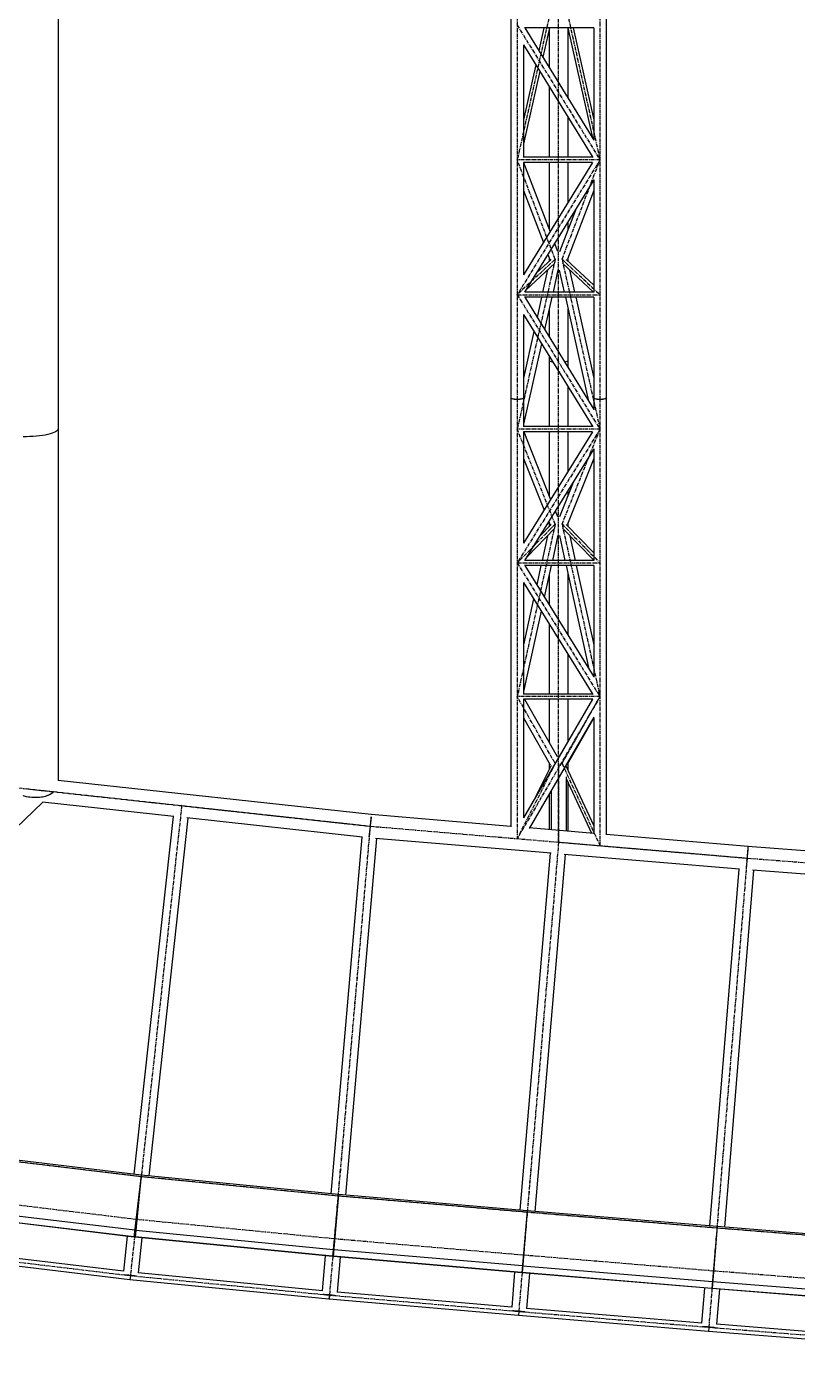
# Model space of a CAD drawing. Header units: millimetres. Extents: x 5143 to 30813, y 232 to 21408.
# Drawn here: x 12377 to 14055, y 361 to 3234 of the extents above; entities that cross this region are included whole.
import ezdxf

# ---------------------------------------------------------------- set-up
doc = ezdxf.new("R2010")
doc.units = ezdxf.units.MM
doc.header["$LTSCALE"] = 0.25
doc.linetypes.add('CENTER', pattern=[50.8, 31.75, -6.35, 6.35, -6.35])
doc.linetypes.add('XKITLINE00', pattern=[0])

msp = doc.modelspace()

# ---------------------------------------------------------------- linework, layer by layer
at = {"color": 8, "linetype": 'XKITLINE00'}
for p, q in [((12446.2, 3985.7), (12446.2, 2357.8)), ((13431.3, 3598.6), (13431.3, 2425.1)), ((13638.6, 3598.6), (13638.6, 2425.1)), ((13611.5, 3231.1), (13460.6, 3231.1)), ((13461.3, 3231.1), (13611.3, 2986.5)), ((13503.2, 3231.1), (13492.1, 3181)), ((13514.9, 3231.1), (13500.6, 3167)), ((13514.7, 3230.2), (13514.7, 3144.1)), ((13555.1, 3231.1), (13608.5, 2991.1)), ((13555.3, 3230.2), (13555.3, 3077.9)), ((13566.8, 3231.1), (13611.3, 3030.9)), ((13611.3, 3231.1), (13611.3, 2986.2)), ((13458.5, 3193.8), (13609.1, 2948.3)), ((13458.6, 3193.5), (13458.6, 2948.9)), ((13485.2, 3150.2), (13458.6, 3030.9)), ((13493.8, 3136.3), (13458.6, 2978.4)), ((13514.7, 3102.2), (13514.7, 2949)), ((13555.3, 3036), (13555.3, 2949)), ((13609, 2937.6), (13458.5, 2937.6)), ((13608.7, 2949), (13458.6, 2949)), ((13608.7, 2937.6), (13458.6, 2693.1)), ((13458.6, 2937.6), (13458.6, 2693)), ((13458.9, 2937.6), (13516.3, 2787.1)), ((13514.7, 2937.6), (13514.7, 2791.4)), ((13555.3, 2937.6), (13555.3, 2850.7)), ((13458.6, 2876.9), (13501.9, 2763.6)), ((13611.4, 2900.2), (13461.1, 2655.3)), ((13611.3, 2876.9), (13554.2, 2727.1)), ((13611.3, 2900.2), (13611.3, 2655.4)), ((13572.9, 2837.5), (13537, 2743.6)), ((13555.3, 2808.8), (13555.3, 2791.4)), ((13526.2, 2761.3), (13532.6, 2744.5)), ((13511.7, 2737.8), (13516, 2726.7)), ((13514.7, 2730), (13514.7, 2723)), ((13555.3, 2730), (13555.3, 2723)), ((13526.6, 2718.6), (13463.9, 2659.8)), ((13518.9, 2726.9), (13486.4, 2696.5)), ((13511.1, 2704), (13500.3, 2655.6)), ((13533.6, 2704.2), (13522.8, 2655.6)), ((13536.5, 2703.6), (13547.2, 2655.6)), ((13610.6, 2655.6), (13543.3, 2718.6)), ((13611.3, 2670.5), (13551.1, 2726.9)), ((13558.9, 2704), (13569.7, 2655.6)), ((13611.5, 2644.3), (13460.6, 2644.3)), ((13611.3, 2655.6), (13461.3, 2655.6)), ((13461.3, 2644.3), (13611.3, 2400.2)), ((13497.8, 2644.3), (13488.1, 2600.7)), ((13520.2, 2644.3), (13504.6, 2574)), ((13549.8, 2644.3), (13600.1, 2418.6)), ((13572.2, 2644.3), (13611.3, 2468.6)), ((13611.3, 2644.3), (13611.3, 2425.1)), ((13514.7, 2619.5), (13514.7, 2557.5)), ((13555.3, 2619.5), (13555.3, 2506.8)), ((13458.5, 2607.1), (13609.1, 2362.1)), ((13458.6, 2606.8), (13458.6, 2425.1)), ((13481.3, 2570.1), (13458.6, 2468.6)), ((13497.7, 2543.3), (13458.6, 2368)), ((13514.7, 2515.7), (13514.7, 2506.8)), ((13514.7, 2506.8), (13515, 2506)), ((13514.7, 2506.8), (13514.7, 2362.8)), ((13514.7, 2506.8), (13515, 2506)), ((13515.9, 2505.2), (13515, 2506)), ((13515.9, 2505.3), (13515, 2506)), ((13517.4, 2504.6), (13515.9, 2505.3)), ((13517.4, 2504.5), (13515.9, 2505.2)), ((13519.4, 2503.9), (13517.4, 2504.6)), ((13519.4, 2503.8), (13517.4, 2504.5)), ((13521.9, 2503.4), (13519.4, 2503.9)), ((13521.9, 2503.3), (13519.4, 2503.8)), ((13522.3, 2503.3), (13521.9, 2503.4)), ((13522.4, 2503.2), (13521.9, 2503.3)), ((13550.5, 2503.9), (13548, 2503.4)), ((13550.5, 2503.8), (13548, 2503.3)), ((13548, 2503.4), (13548, 2503.4)), ((13548, 2503.3), (13548, 2503.3)), ((13552.6, 2504.6), (13550.5, 2503.9)), ((13552.6, 2504.5), (13550.5, 2503.8)), ((13554.1, 2505.3), (13552.6, 2504.6)), ((13554.1, 2505.2), (13552.6, 2504.5)), ((13555, 2506), (13554.1, 2505.2)), ((13555, 2506), (13554.1, 2505.3)), ((13555.3, 2506.8), (13555, 2506)), ((13555.3, 2506.8), (13555, 2506)), ((13555.3, 2506.8), (13555.3, 2491.4)), ((13555.3, 2449.6), (13555.3, 2362.8)), ((13431.3, 2425.1), (13431.3, 1491.9)), ((13431.3, 2425.1), (13431.7, 2424.3)), ((13431.3, 2425.1), (13431.7, 2424.4)), ((13432.7, 2423.8), (13431.7, 2424.4)), ((13432.7, 2423.6), (13431.7, 2424.3)), ((13434.3, 2423.2), (13432.7, 2423.8)), ((13434.3, 2423), (13432.7, 2423.6)), ((13436.5, 2422.7), (13434.3, 2423.2)), ((13436.5, 2422.5), (13434.3, 2423)), ((13434.8, 2423.1), (13434.7, 2423.1)), ((13436.9, 2422.6), (13434.8, 2423.1)), ((13439.1, 2422.4), (13436.5, 2422.7)), ((13439.1, 2422.1), (13436.5, 2422.5)), ((13439.3, 2422.2), (13436.9, 2422.6)), ((13442, 2422.1), (13439.1, 2422.4)), ((13442, 2421.8), (13439.1, 2422.1)), ((13442.1, 2422), (13439.3, 2422.2)), ((13445, 2422.1), (13442, 2422.1)), ((13445, 2421.7), (13442, 2421.8)), ((13445, 2421.9), (13442.1, 2422)), ((13448, 2422.1), (13445, 2422.1)), ((13447.9, 2422), (13445, 2421.9)), ((13448, 2421.8), (13445, 2421.7)), ((13450.7, 2422.2), (13447.9, 2422)), ((13450.9, 2422.4), (13448, 2422.1)), ((13450.9, 2422.1), (13448, 2421.8)), ((13453.1, 2422.6), (13450.7, 2422.2)), ((13453.5, 2422.7), (13450.9, 2422.4)), ((13453.5, 2422.5), (13450.9, 2422.1)), ((13455.2, 2423.1), (13453.1, 2422.6)), ((13455.7, 2423.2), (13453.5, 2422.7)), ((13455.7, 2423), (13453.5, 2422.5)), ((13455.3, 2423.1), (13455.2, 2423.1)), ((13457.3, 2423.8), (13455.7, 2423.2)), ((13457.3, 2423.6), (13455.7, 2423)), ((13458.3, 2424.4), (13457.3, 2423.8)), ((13458.3, 2424.3), (13457.3, 2423.6)), ((13458.6, 2425.1), (13458.3, 2424.3)), ((13458.6, 2425.1), (13458.3, 2424.4)), ((13458.6, 2425.1), (13458.6, 2362.6)), ((13611.3, 2425.1), (13611.3, 2399.6)), ((13611.3, 2425.1), (13611.7, 2424.3)), ((13611.3, 2425.1), (13611.7, 2424.4)), ((13612.7, 2423.8), (13611.7, 2424.4)), ((13612.7, 2423.6), (13611.7, 2424.3)), ((13614.3, 2423.2), (13612.7, 2423.8)), ((13614.3, 2423), (13612.7, 2423.6)), ((13616.5, 2422.7), (13614.3, 2423.2)), ((13616.5, 2422.5), (13614.3, 2423)), ((13614.8, 2423.1), (13614.6, 2423.1)), ((13616.9, 2422.6), (13614.8, 2423.1)), ((13619.1, 2422.4), (13616.5, 2422.7)), ((13619.1, 2422.1), (13616.5, 2422.5)), ((13619.3, 2422.2), (13616.9, 2422.6)), ((13622, 2422.2), (13619.1, 2422.4)), ((13622, 2421.8), (13619.1, 2422.1)), ((13622.1, 2422), (13619.3, 2422.2)), ((13625, 2422.1), (13622, 2422.2)), ((13625, 2421.7), (13622, 2421.8)), ((13625, 2421.9), (13622.1, 2422)), ((13628, 2422.2), (13625, 2422.1)), ((13627.9, 2422), (13625, 2421.9)), ((13628, 2421.8), (13625, 2421.7)), ((13630.7, 2422.2), (13627.9, 2422)), ((13630.9, 2422.4), (13628, 2422.2)), ((13630.9, 2422.1), (13628, 2421.8)), ((13633.1, 2422.6), (13630.7, 2422.2)), ((13633.5, 2422.7), (13630.9, 2422.4)), ((13633.5, 2422.5), (13630.9, 2422.1)), ((13635.2, 2423.1), (13633.1, 2422.6)), ((13635.7, 2423.2), (13633.5, 2422.7)), ((13635.7, 2423), (13633.5, 2422.5)), ((13635.4, 2423.1), (13635.2, 2423.1)), ((13637.3, 2423.8), (13635.7, 2423.2)), ((13637.3, 2423.6), (13635.7, 2423)), ((13638.3, 2424.4), (13637.3, 2423.8)), ((13638.3, 2424.3), (13637.3, 2423.6)), ((13638.6, 2425.1), (13638.3, 2424.3)), ((13638.6, 2425.1), (13638.3, 2424.4)), ((13638.6, 2425.1), (13638.6, 1474.4)), ((12445.8, 2356.1), (12444.7, 2354.5)), ((12445.8, 2356.1), (12444.7, 2354.5)), ((12446.2, 2357.8), (12445.8, 2356.1)), ((12446.2, 2357.8), (12445.8, 2356.1)), ((12446.2, 2357.8), (12446.2, 1592.9)), ((13608.6, 2362.8), (13458.6, 2362.8)), ((12377.5, 2340.9), (12370, 2340.8)), ((12377.5, 2340.8), (12370, 2340.8)), ((12384.9, 2341.1), (12377.5, 2340.8)), ((12384.9, 2341.1), (12377.5, 2340.9)), ((12392.1, 2341.5), (12384.9, 2341.1)), ((12392.1, 2341.5), (12384.9, 2341.1)), ((12399.2, 2342.1), (12392.1, 2341.5)), ((12399.2, 2342.1), (12392.1, 2341.5)), ((12405.9, 2342.8), (12399.2, 2342.1)), ((12405.9, 2342.8), (12399.2, 2342.1)), ((12412.3, 2343.6), (12405.9, 2342.8)), ((12412.3, 2343.6), (12405.9, 2342.8)), ((12418.3, 2344.6), (12412.3, 2343.6)), ((12418.3, 2344.6), (12412.3, 2343.6)), ((12423.9, 2345.8), (12418.3, 2344.6)), ((12423.9, 2345.7), (12418.3, 2344.6)), ((12428.9, 2347), (12423.9, 2345.7)), ((12428.9, 2347), (12423.9, 2345.8)), ((12433.4, 2348.3), (12428.9, 2347)), ((12433.4, 2348.3), (12428.9, 2347)), ((12437.2, 2349.8), (12433.4, 2348.3)), ((12437.2, 2349.8), (12433.4, 2348.3)), ((12440.4, 2351.3), (12437.2, 2349.8)), ((12442.9, 2352.8), (12440.4, 2351.3)), ((12444.7, 2354.5), (12442.9, 2352.8)), ((12444.7, 2354.5), (12442.9, 2352.8)), ((13609, 2351.4), (13458.5, 2351.4)), ((13458.6, 2351.4), (13458.6, 2108.9)), ((13608.6, 2351.4), (13458.6, 2109)), ((13459.1, 2351.4), (13517.7, 2204.5)), ((13514.7, 2351.4), (13514.7, 2212.2)), ((13555.3, 2351.4), (13555.3, 2265.2)), ((13611.4, 2314.3), (13461.1, 2071.4)), ((13611.3, 2314.2), (13611.3, 2071.5)), ((13458.6, 2293.5), (13503.4, 2181.4)), ((13611.3, 2293.5), (13554.2, 2150.3)), ((13568.2, 2244.6), (13537.1, 2166.7)), ((13555.3, 2223.7), (13555.3, 2212.2)), ((13513.5, 2156.1), (13516, 2149.9)), ((13527.8, 2179.3), (13532.5, 2167.6)), ((13526.8, 2141.8), (13466.3, 2079.8)), ((13518.7, 2149.8), (13493.9, 2124.4)), ((13514.7, 2153.2), (13514.7, 2145.7)), ((13515.4, 2146.5), (13515.3, 2146.4)), ((13533.5, 2126.7), (13521.4, 2071.8)), ((13543.1, 2141.9), (13611.3, 2072)), ((13551.3, 2149.8), (13611.3, 2088.3)), ((13554.5, 2147), (13554.6, 2146.4)), ((13555.3, 2153.2), (13555.3, 2145.7)), ((13510.7, 2125.3), (13499, 2071.8)), ((13536.7, 2126.1), (13548.6, 2071.8)), ((13559.3, 2125.3), (13571, 2071.8)), ((13611.3, 2071.8), (13461.4, 2071.8)), ((13611.5, 2060.5), (13460.6, 2060.5)), ((13461.4, 2060.5), (13611.3, 1818.1)), ((13496.5, 2060.5), (13487.3, 2018.6)), ((13518.9, 2060.5), (13503.8, 1991.9)), ((13514.7, 2041.4), (13514.7, 1974.3)), ((13551.1, 2060.5), (13600.5, 1835.6)), ((13555.3, 2041.4), (13555.3, 1908.7)), ((13573.5, 2060.5), (13611.3, 1888.3)), ((13611.3, 2060.5), (13611.3, 1817.7)), ((13458.4, 2023.6), (13609.1, 1780.1)), ((13458.6, 2023.3), (13458.6, 1780.7)), ((13480.5, 1987.9), (13458.6, 1888.3)), ((13497.1, 1961.2), (13458.6, 1786.3)), ((13514.7, 1932.7), (13514.7, 1780.9)), ((13555.3, 1867.1), (13555.3, 1780.9)), ((13609.4, 1769.5), (13458.5, 1769.5)), ((13608.6, 1780.9), (13458.6, 1780.9)), ((13458.6, 1769.5), (13458.6, 1511.1)), ((13609, 1769.5), (13458.6, 1511.3)), ((13460.8, 1769.5), (13531.6, 1644.7)), ((13514.7, 1769.5), (13514.7, 1674.5)), ((13555.3, 1769.5), (13555.3, 1677.3)), ((13458.6, 1729), (13516.5, 1627)), ((13611.4, 1730.2), (13470.6, 1488.3)), ((13611.3, 1729), (13553.8, 1627.4)), ((13611.3, 1730), (13611.3, 1476.6)), ((13518.9, 1625.3), (13479.3, 1546.8)), ((13514.7, 1630.1), (13514.7, 1617)), ((13551, 1624.8), (13611.3, 1494.1)), ((13555.3, 1630.1), (13555.3, 1615.6)), ((13127.4, 1518.5), (12446, 1592.9)), ((13551.1, 1601), (13551.1, 1482.6)), ((13551.1, 1597.4), (13606.2, 1478)), ((13555.3, 1588.4), (13555.3, 1482.3)), ((12377.5, 1557.4), (12370, 1559.1)), ((12384.9, 1556.2), (12377.5, 1557.4)), ((12384.2, 1556.3), (12381.7, 1556.7)), ((12384.4, 1556.3), (12384.2, 1556.3)), ((12392.1, 1555.5), (12384.9, 1556.2)), ((12391.5, 1555.6), (12389.1, 1555.8)), ((12391.7, 1555.6), (12391.5, 1555.6)), ((12399.2, 1555.4), (12392.1, 1555.5)), ((12398.5, 1555.4), (12396.3, 1555.5)), ((12398.7, 1555.4), (12398.5, 1555.4)), ((12405.9, 1555.8), (12399.2, 1555.4)), ((12405.3, 1555.7), (12403.2, 1555.6)), ((12405.5, 1555.7), (12405.3, 1555.7)), ((12412.3, 1556.6), (12405.9, 1555.8)), ((12411.8, 1556.5), (12409.8, 1556.3)), ((12411.9, 1556.6), (12411.8, 1556.5)), ((12418.3, 1558), (12412.3, 1556.6)), ((12417.8, 1557.9), (12415.9, 1557.5)), ((12418, 1557.9), (12417.8, 1557.9)), ((12423.9, 1559.9), (12418.3, 1558)), ((12423.4, 1559.7), (12421.6, 1559.2)), ((12423.5, 1559.8), (12423.4, 1559.7)), ((12428.9, 1562.3), (12423.9, 1559.9)), ((12428.5, 1562.1), (12426.8, 1561.3)), ((12428.6, 1562.1), (12428.5, 1562.1)), ((12433, 1564.9), (12428.9, 1562.3)), ((12433, 1564.8), (12431.5, 1563.9)), ((12433.1, 1564.9), (12433, 1564.8)), ((12433.4, 1565.1), (12433.1, 1564.9)), ((12437.2, 1568.4), (12433.4, 1565.1)), ((12436.9, 1568.1), (12435.6, 1567)), ((12436.9, 1568.1), (12436.1, 1567.3)), ((12437, 1568.2), (12436.9, 1568.1)), ((12437.6, 1568.9), (12437.2, 1568.4)), ((13514.7, 1564.1), (13514.7, 1485.7)), ((13518.9, 1571.2), (13518.9, 1485.4)), ((12413.1, 1545.4), (12302.8, 1440.2)), ((12698.1, 1514.3), (12411.9, 1545.5)), ((12696.2, 1514.5), (12611.2, 735.7)), ((12696.2, 1514.5), (12611.2, 735.7)), ((12728.3, 1511), (12643.3, 732.2)), ((12728.3, 1511), (12643.3, 732.2)), ((13108.6, 1469.5), (12726.3, 1511.2)), ((13125.8, 1501.1), (13125, 1493.3)), ((13125.3, 1497.2), (13125, 1493.3)), ((13125.7, 1501.1), (13125.3, 1497.2)), ((13126, 1504.8), (13125.7, 1501.1)), ((13126.2, 1504.7), (13125.8, 1501.1)), ((13126.3, 1508.1), (13126, 1504.8)), ((13126.6, 1508.1), (13126.2, 1504.7)), ((13126.5, 1511.2), (13126.3, 1508.1)), ((13126.7, 1513.7), (13126.5, 1511.2)), ((13126.9, 1511.1), (13126.6, 1508.1)), ((13127.2, 1513.7), (13126.9, 1511.1)), ((13431.3, 1492.8), (13127.4, 1518.5)), ((13106.8, 1469.7), (13039.3, 693.3)), ((13106.7, 1469.7), (13039.3, 693.4)), ((13138.8, 1466.6), (13071.4, 690.4)), ((13138.9, 1466.6), (13071.4, 690.4)), ((13125, 1493.3), (13122.4, 1469.9)), ((13125, 1493.3), (13123, 1469.9)), ((13124.6, 1488.6), (13124.5, 1488.6)), ((13124.6, 1488.5), (13124.5, 1488.5)), ((13518.7, 1434.4), (13137, 1466.8)), ((13611.3, 1477.5), (13471.2, 1489.4)), ((13947.1, 1449.1), (13638.6, 1475.2)), ((13946.9, 1446.3), (13943, 1400.4)), ((13946.4, 1441.7), (13945.9, 1435.3)), ((13946.9, 1447.8), (13946.4, 1441.7)), ((14766.9, 1385.9), (13946.9, 1449.1)), ((13946.9, 1449.1), (13946.9, 1448.8)), ((13946.9, 1448.8), (13946.9, 1447.8)), ((13947, 1447.8), (13946.9, 1446.3)), ((13947.1, 1448.8), (13947, 1447.8)), ((13947.1, 1449.1), (13947.1, 1448.8)), ((13516.8, 1434.6), (13450.8, 657.6)), ((13516.8, 1434.6), (13450.9, 657.6)), ((13548.9, 1431.8), (13483, 654.9)), ((13548.9, 1431.8), (13483, 654.9)), ((13928.8, 1399.6), (13547, 1432)), ((13945.9, 1435.3), (13943.2, 1400.3)), ((13944.6, 1419.1), (13944.6, 1419.1)), ((13944.6, 1418.9), (13944.6, 1419)), ((13926.9, 1399.8), (13863.5, 623.2)), ((13926.8, 1399.8), (13863.5, 623.2)), ((13959, 1397.2), (13895.7, 620.6)), ((13959, 1397.2), (13895.7, 620.6)), ((14338.8, 1367.9), (13957.1, 1397.3)), ((12626.8, 730.4), (12202.3, 781.4)), ((12627.2, 733.7), (12202.7, 784.8)), ((12627.2, 733.6), (12202.8, 784.6)), ((12627.2, 733.7), (12611.1, 599.2)), ((12627.2, 733.7), (12613.9, 598.9)), ((13056.2, 688.3), (12626.8, 730.4)), ((13056.5, 691.7), (12627.2, 733.7)), ((12627.2, 733.6), (12627.2, 733.6)), ((13056.5, 691.5), (12627.2, 733.6)), ((13056.5, 691.7), (13043.3, 556.8)), ((13056.5, 691.7), (13044.8, 556.7)), ((13466.9, 656.2), (13056.5, 691.7)), ((13056.5, 691.5), (13056.5, 691.5)), ((13466.9, 656.1), (13056.5, 691.5)), ((12612.8, 614), (12188.3, 665)), ((13466.6, 652.9), (13056.2, 688.3)), ((12611.1, 599.2), (12186.5, 650.2)), ((12611.1, 599.7), (12186.6, 650.7)), ((13466.9, 656.2), (13455.3, 521.3)), ((13466.9, 656.2), (13455.7, 521.2)), ((13879.3, 618.5), (13466.6, 652.9)), ((13879.6, 621.9), (13466.9, 656.2)), ((13466.9, 656.1), (13466.9, 656.1)), ((13879.6, 621.8), (13466.9, 656.1)), ((13466.9, 656.1), (13466.9, 656.1)), ((13044.7, 571.6), (12615.4, 613.7)), ((13879.6, 621.9), (13868.4, 486.9)), ((13879.6, 621.9), (13868.8, 486.8)), ((14290.9, 585.5), (13879.3, 618.5)), ((14291.1, 588.9), (13879.6, 621.9)), ((14291.1, 588.8), (13879.6, 621.8)), ((12596.5, 601), (12588.2, 524.8)), ((13043.3, 556.8), (12613.9, 598.9)), ((13043.3, 557.3), (12614, 599.4)), ((12628.6, 597.5), (12620.3, 521.3)), ((12602.3, 506.2), (12172, 557.9)), ((12588.2, 524.8), (12190, 572.7)), ((13027.5, 558.4), (13020.9, 482.1)), ((13455.3, 521.3), (13044.8, 556.7)), ((13455.3, 521.7), (13044.9, 557.2)), ((13456.5, 536.1), (13046.1, 571.5)), ((13059.7, 555.4), (13053.1, 479.1)), ((13021, 482.1), (12620.2, 521.3)), ((13439.4, 522.6), (13432.9, 446.3)), ((13868.4, 487.4), (13455.7, 521.7)), ((13868.4, 486.9), (13455.7, 521.2)), ((13869.6, 501.7), (13456.9, 536)), ((13471.6, 519.9), (13465.1, 443.6)), ((12590, 516.6), (12589.7, 516.6)), ((12592, 516.5), (12590, 516.6)), ((12590.5, 516.5), (12590.3, 516.5)), ((12592.4, 516.4), (12590.5, 516.5)), ((12594.5, 516.4), (12592, 516.5)), ((12594.8, 516.3), (12592.4, 516.4)), ((12597.2, 516.1), (12594.5, 516.4)), ((12597.5, 516.1), (12594.8, 516.3)), ((12600.3, 515.9), (12597.2, 516.1)), ((12600.4, 515.8), (12597.5, 516.1)), ((12603.4, 515.6), (12600.3, 515.9)), ((12603.4, 515.5), (12600.4, 515.8)), ((12603.4, 515.5), (12602.3, 506.2)), ((12603.4, 515.5), (12602.5, 506.2)), ((13035.4, 463.8), (12602.5, 506.2)), ((12606.5, 515.2), (12603.4, 515.6)), ((12606.4, 515.2), (12603.4, 515.5)), ((12609.3, 514.8), (12606.4, 515.2)), ((12609.5, 514.8), (12606.5, 515.2)), ((12612, 514.4), (12609.3, 514.8)), ((12612.3, 514.4), (12609.5, 514.8)), ((12614.3, 514), (12612, 514.4)), ((12614.7, 514), (12612.3, 514.4)), ((12616.2, 513.7), (12614.3, 514)), ((12616.7, 513.6), (12614.7, 514)), ((12616.4, 513.6), (12616.2, 513.7)), ((12617, 513.6), (12616.7, 513.6)), ((14281.5, 468.6), (13870, 501.7)), ((13022.9, 473.8), (13022.6, 473.8)), ((13024.9, 473.8), (13022.9, 473.8)), ((13023.4, 473.8), (13023.2, 473.8)), ((13025.3, 473.8), (13023.4, 473.8)), ((13027.4, 473.7), (13024.9, 473.8)), ((13027.7, 473.7), (13025.3, 473.8)), ((13030.2, 473.6), (13027.4, 473.7)), ((13030.4, 473.5), (13027.7, 473.7)), ((13033.2, 473.4), (13030.2, 473.6)), ((13033.3, 473.3), (13030.4, 473.5)), ((13036.3, 473.1), (13033.2, 473.4)), ((13036.3, 473.1), (13033.3, 473.3)), ((13036.4, 473.1), (13035.4, 463.8)), ((13036.3, 473.1), (13035.5, 463.7)), ((13447.6, 428.2), (13035.5, 463.7)), ((13039.5, 472.8), (13036.3, 473.1)), ((13039.4, 472.8), (13036.3, 473.1)), ((13042.3, 472.5), (13039.4, 472.8)), ((13042.5, 472.5), (13039.5, 472.8)), ((13045, 472.2), (13042.3, 472.5)), ((13045.3, 472.2), (13042.5, 472.5)), ((13047.3, 471.8), (13045, 472.2)), ((13047.7, 471.8), (13045.3, 472.2)), ((13049.2, 471.5), (13047.3, 471.8)), ((13049.7, 471.5), (13047.7, 471.8)), ((13049.4, 471.5), (13049.2, 471.5)), ((13050, 471.4), (13049.7, 471.5)), ((13433, 446.3), (13053, 479.1)), ((13852.5, 488.2), (13846.2, 411.9)), ((14280.3, 454.3), (13868.8, 487.3)), ((14280.3, 453.8), (13868.8, 486.8)), ((13884.7, 485.6), (13878.4, 409.2)), ((13435, 438.2), (13434.6, 438.2)), ((13437, 438.2), (13435, 438.2)), ((13435.4, 438.2), (13435.2, 438.2)), ((13437.4, 438.2), (13435.4, 438.2)), ((13439.4, 438.1), (13437, 438.2)), ((13439.7, 438.1), (13437.4, 438.2)), ((13442.2, 438), (13439.4, 438.1)), ((13442.4, 437.9), (13439.7, 438.1)), ((13445.2, 437.8), (13442.2, 438)), ((13445.3, 437.8), (13442.4, 437.9)), ((13448.4, 437.6), (13445.2, 437.8)), ((13448.4, 437.5), (13445.3, 437.8)), ((13448.4, 437.5), (13447.6, 428.2)), ((13448.4, 437.5), (13447.6, 428.2)), ((13451.5, 437.3), (13448.4, 437.6)), ((13451.4, 437.2), (13448.4, 437.5)), ((13454.3, 436.9), (13451.4, 437.2)), ((13454.5, 437), (13451.5, 437.3)), ((13457, 436.6), (13454.3, 436.9)), ((13457.3, 436.6), (13454.5, 437)), ((13459.3, 436.3), (13457, 436.6)), ((13459.7, 436.3), (13457.3, 436.6)), ((13461.3, 436), (13459.3, 436.3)), ((13461.7, 436), (13459.7, 436.3)), ((13461.4, 436), (13461.3, 436)), ((13462.1, 435.9), (13461.7, 436)), ((13846.3, 411.9), (13465, 443.6)), ((13861, 393.8), (13447.6, 428.2)), ((13848.3, 403.8), (13848, 403.8)), ((13850.3, 403.8), (13848.3, 403.8)), ((13848.8, 403.7), (13848.6, 403.7)), ((13850.7, 403.7), (13848.8, 403.7)), ((13852.8, 403.7), (13850.3, 403.8)), ((13853.1, 403.7), (13850.7, 403.7)), ((13855.6, 403.6), (13852.8, 403.7)), ((13855.8, 403.5), (13853.1, 403.7)), ((13858.6, 403.4), (13855.6, 403.6)), ((13858.7, 403.4), (13855.8, 403.5)), ((13861.7, 403.2), (13858.6, 403.4)), ((13861.7, 403.1), (13858.7, 403.4)), ((13864.9, 402.9), (13861.7, 403.2)), ((13864.8, 402.9), (13861.7, 403.1)), ((13861.7, 403.1), (13861.7, 402.2)), ((13861.7, 403.1), (13861.7, 402.2)), ((13867.7, 402.6), (13864.8, 402.9)), ((13867.9, 402.6), (13864.9, 402.9)), ((13870.4, 402.3), (13867.7, 402.6)), ((13870.7, 402.3), (13867.9, 402.6)), ((13872.7, 401.9), (13870.4, 402.3)), ((13873.1, 401.9), (13870.7, 402.3)), ((14258.8, 378.7), (13878.4, 409.2)), ((13861.7, 402.1), (13861, 393.8)), ((13861.7, 402.1), (13861, 393.8)), ((14273.5, 360.7), (13861, 393.8)), ((13874.6, 401.6), (13872.7, 401.9)), ((13875.1, 401.6), (13873.1, 401.9)), ((13874.8, 401.6), (13874.6, 401.6)), ((13875.4, 401.6), (13875.1, 401.6))]:
    msp.add_line(p, q, dxfattribs=at)
at = {"color": 8, "linetype": 'CENTER'}
for p, q in [((13535, 2506.8), (13535, 3669.7)), ((13445, 3598.6), (13445, 2425.1)), ((13625, 3598.6), (13625, 2425.1)), ((13527.5, 3313.9), (13445, 2943.3)), ((13542.5, 3313.9), (13625, 2943.3)), ((13445, 3236.7), (13625, 2943.3)), ((13527.5, 2727.2), (13445, 2943.3)), ((13625, 2943.3), (13445, 2650)), ((13625, 2943.3), (13445, 2943.3)), ((13542.5, 2727.2), (13625, 2943.3)), ((13527.5, 2727.2), (13445, 2357.1)), ((13527.5, 2727.2), (13445, 2650)), ((13542.5, 2727.2), (13625, 2357.1)), ((13542.5, 2727.2), (13625, 2650)), ((13445, 2650), (13625, 2357.1)), ((13445, 2650), (13625, 2650)), ((13535, 1458.5), (13535, 2506.8)), ((13445, 2425.1), (13445, 1466.1)), ((13625, 2425.1), (13625, 1450.9)), ((13625, 2357.1), (13445, 2066.2)), ((13527.5, 2150.6), (13445, 2357.1)), ((13625, 2357.1), (13445, 2357.1)), ((13542.5, 2150.6), (13625, 2357.1)), ((13527.5, 2150.6), (13445, 1775.2)), ((13527.5, 2150.6), (13445, 2066.2)), ((13542.5, 2150.6), (13625, 1775.2)), ((13542.5, 2150.6), (13625, 2066.2)), ((13445, 2066.2), (13625, 1775.2)), ((13445, 2066.2), (13625, 2066.2)), ((13527.5, 1629.7), (13445, 1775.2)), ((13625, 1775.2), (13445, 1466.1)), ((13625, 1775.2), (13445, 1775.2)), ((13542.5, 1629.7), (13625, 1775.2)), ((13527.5, 1629.7), (13445, 1466.1)), ((13535, 1629.7), (13535, 1458.5)), ((13542.5, 1629.7), (13625, 1450.9)), ((12195, 1594.7), (13125, 1493.3)), ((12370, 1575.6), (13125, 1493.3)), ((12370, 1575.6), (12715, 1538)), ((12715, 1538), (12603.3, 514.5)), ((12715, 1538), (12616.7, 637.3)), ((12715, 1538), (13125, 1493.3)), ((13125, 1493.3), (13036.3, 472.1)), ((13125, 1493.3), (13046.9, 595.1)), ((13125, 1493.3), (13945, 1423.8)), ((13125, 1493.3), (13945, 1423.8)), ((13125, 1493.3), (13535, 1458.5)), ((13535, 1458.5), (13448.3, 436.5)), ((13535, 1458.5), (13458.7, 559.6)), ((13535, 1458.5), (13945, 1423.8)), ((13945, 1423.8), (13861.7, 402.1)), ((13945, 1423.8), (13871.7, 525.2)), ((13945, 1423.8), (14765, 1360.6)), ((13945, 1423.8), (14765, 1360.6)), ((13945, 1423.8), (14355, 1392.2)), ((12626.8, 730.4), (12202.3, 781.4)), ((13056.2, 688.3), (12626.8, 730.4)), ((12616.7, 637.3), (12188.9, 688.7)), ((13466.6, 652.9), (13056.2, 688.3)), ((13046.9, 595.1), (12616.7, 637.3)), ((13879.3, 618.5), (13466.6, 652.9)), ((14290.9, 585.5), (13879.3, 618.5)), ((13458.7, 559.6), (13046.9, 595.1)), ((12603.3, 514.5), (12173, 566.3)), ((13871.7, 525.2), (13458.7, 559.6)), ((14283.9, 492.2), (13871.7, 525.2)), ((13036.3, 472.1), (12603.3, 514.5)), ((13448.3, 436.5), (13036.3, 472.1)), ((13861.7, 402.1), (13448.3, 436.5)), ((14274.2, 369.1), (13861.7, 402.1))]:
    msp.add_line(p, q, dxfattribs=at)
at = {"color": 8, "linetype": 'XKITLINE00'}
for centre in [(13445, 2943.3), (13445, 2943.3), (13445, 2943.3), (13625, 2943.3), (13625, 2943.3), (13625, 2943.3), (13625, 2943.3), (13625, 2943.3), (13527.5, 2727.2), (13527.5, 2727.2), (13527.5, 2727.2), (13542.5, 2727.2), (13542.5, 2727.2), (13542.5, 2727.2), (13445, 2650), (13445, 2650), (13445, 2650), (13445, 2650), (13625, 2650), (13625, 2650), (13535, 2506.8), (13535, 2506.8), (13445, 2425.1), (13445, 2425.1), (13625, 2425.1), (13625, 2425.1), (13445, 2357.1), (13445, 2357.1), (13445, 2357.1), (13625, 2357.1), (13625, 2357.1), (13625, 2357.1), (13625, 2357.1), (13625, 2357.1), (13527.5, 2150.6), (13527.5, 2150.6), (13527.5, 2150.6), (13542.5, 2150.6), (13542.5, 2150.6), (13542.5, 2150.6), (13445, 2066.2), (13445, 2066.2), (13445, 2066.2), (13445, 2066.2), (13625, 2066.2), (13625, 2066.2), (13445, 1775.2), (13445, 1775.2), (13445, 1775.2), (13625, 1775.2), (13625, 1775.2), (13625, 1775.2), (13625, 1775.2), (13625, 1775.2), (13527.5, 1629.7), (13527.5, 1629.7), (13535, 1629.7), (13542.5, 1629.7), (13542.5, 1629.7), (12715, 1538), (12715, 1538), (12715, 1538), (12715, 1538), (12715, 1538), (13125, 1493.3), (13125, 1493.3), (13125, 1493.3), (13125, 1493.3), (13125, 1493.3), (13125, 1493.3), (13125, 1493.3), (13125, 1493.3), (13125, 1493.3), (13125, 1493.3), (13445, 1466.1), (13445, 1466.1), (13445, 1466.1), (13535, 1458.5), (13535, 1458.5), (13535, 1458.5), (13535, 1458.5), (13535, 1458.5), (13535, 1458.5), (13535, 1458.5), (13625, 1450.9), (13625, 1450.9), (13945, 1423.8), (13945, 1423.8), (13945, 1423.8), (13945, 1423.8), (13945, 1423.8), (13945, 1423.8), (13945, 1423.8), (13945, 1423.8), (13945, 1423.8), (13945, 1423.8), (12626.8, 730.4), (12626.8, 730.4), (13056.2, 688.3), (13056.2, 688.3), (12616.7, 637.3), (12616.7, 637.3), (12616.7, 637.3), (13466.6, 652.9), (13466.6, 652.9), (13879.3, 618.5), (13879.3, 618.5), (13046.9, 595.1), (13046.9, 595.1), (13046.9, 595.1), (13458.7, 559.6), (13458.7, 559.6), (13458.7, 559.6), (13871.7, 525.2), (13871.7, 525.2), (13871.7, 525.2), (12603.3, 514.5), (12603.3, 514.5), (12603.3, 514.5), (13036.3, 472.1), (13036.3, 472.1), (13036.3, 472.1), (13448.3, 436.5), (13448.3, 436.5), (13448.3, 436.5), (13861.7, 402.1), (13861.7, 402.1), (13861.7, 402.1)]:
    msp.add_circle(centre, 0.05, dxfattribs=at)

doc.saveas('drawing.dxf')
